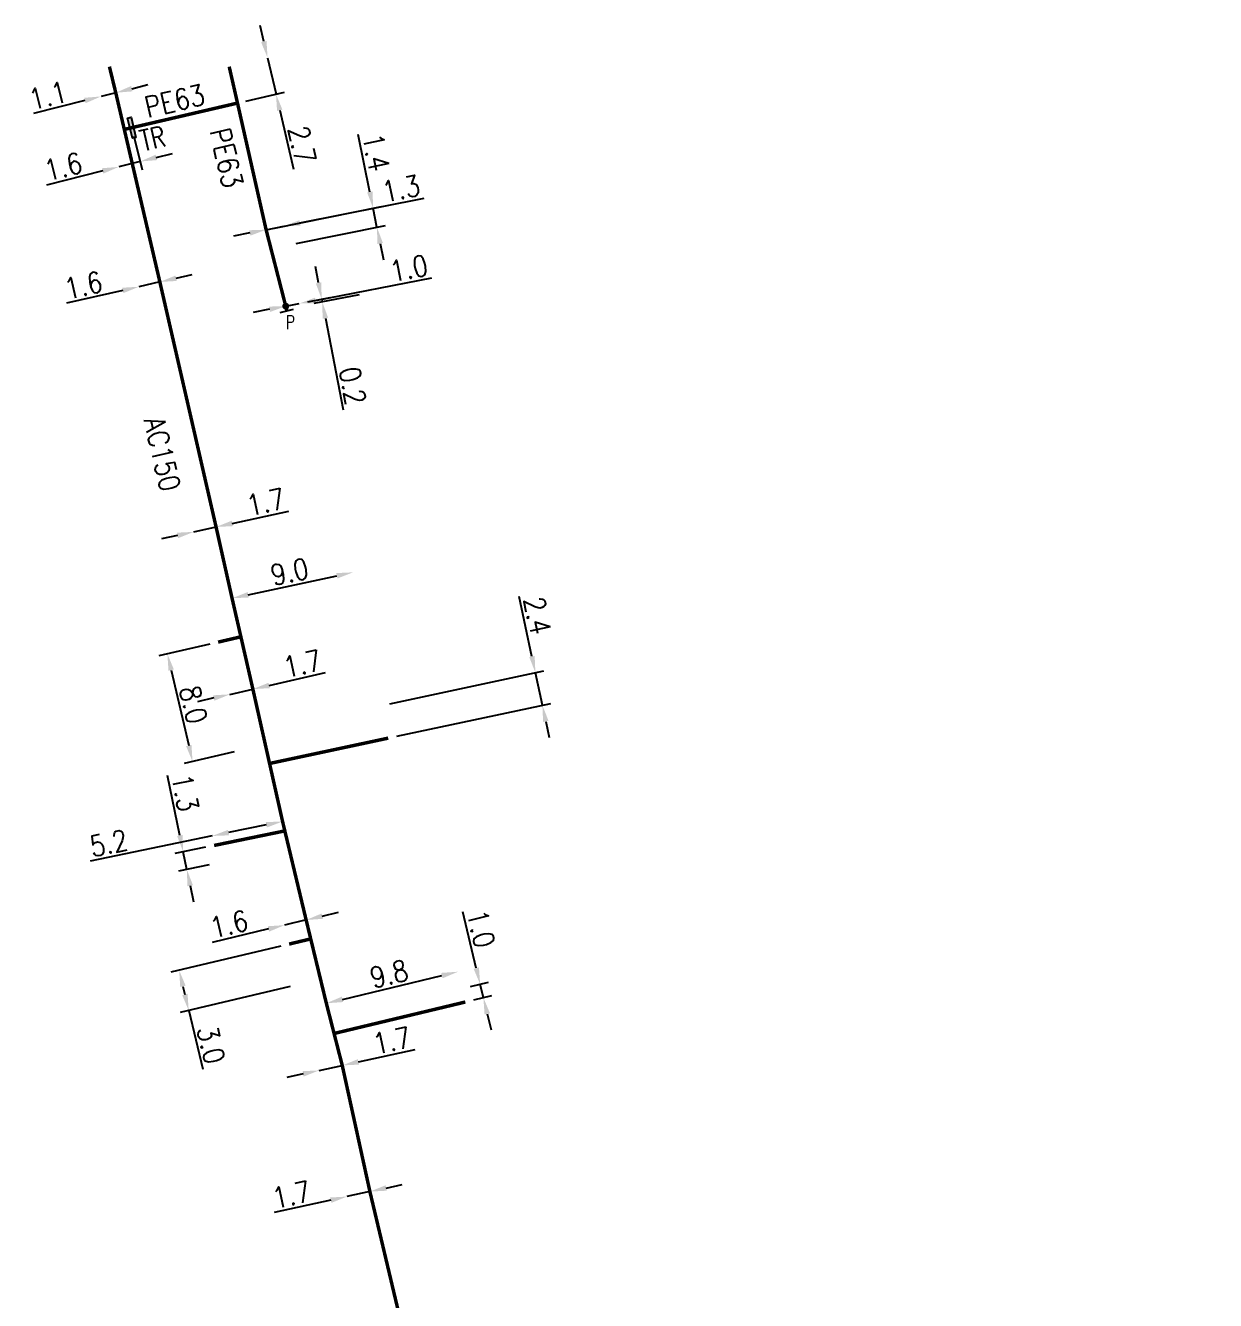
# Model space of a CAD drawing. Header units: millimetres. Extents: x 149999 to 151007, y 125999 to 127005.
# Drawn here: x 150762.9 to 150849, y 126910.7 to 127003 of the extents above; entities that cross this region are included whole.
import ezdxf
from ezdxf.enums import TextEntityAlignment as Align

# ---------------------------------------------------------------- set-up
doc = ezdxf.new("R2010")
doc.units = ezdxf.units.MM
doc.header["$PDMODE"] = 34
doc.linetypes.add('L_100_AP', pattern=[14, 10, -1.5, 1, -1.5])
doc.linetypes.add('L_100_PE', pattern=[14, 10, -1.5, 1, -1.5])
doc.layers.get('0').update_dxf_attribs({"linetype": 'CONTINUOUS'})
doc.layers.get('DEFPOINTS').update_dxf_attribs({"linetype": 'CONTINUOUS'})
for name, color, linetype in [('L_140', 3, 'CONTINUOUS'), ('L_300', 7, 'CONTINUOUS'), ('L_340', 7, 'CONTINUOUS')]:
    doc.layers.add(name, color=color, linetype=linetype)
doc.layers.add('L_170', color=7, linetype='CONTINUOUS', plot=False)
doc.styles.add('G_ROMANS', font='ROMANS.SHX', dxfattribs={"width": 0.75})
doc.styles.get("Standard").update_dxf_attribs({"font": 'romans.shx', "width": 0.85})
doc.dimstyles.get("Standard").update_dxf_attribs({"dimtxt": 1.5, "dimasz": 1.2, "dimexe": 0.625, "dimexo": 0.625, "dimgap": 0.25, "dimtad": 1, "dimdec": 1, "dimzin": 0, "dimdsep": 46, "dimtxsty": 'Standard', "dimcen": -0.5, "dimadec": 0, "dimazin": 0, "dimtfac": 1, "dimtdec": 1, "dimtmove": 0, "dimatfit": 3, "dimfxl": 0, "dimtolj": 1, "dimtzin": 0, "dimarcsym": 0})

# ---------------------------------------------------------------- blocks, each defined once
blk = doc.blocks.new('L_340_07')
at = {"color": 0, "linetype": 'Continuous', "const_width": 0.25, "flags": 128}
blk.add_lwpolyline([(0, 0), (0.35, 0)], dxfattribs=at)
at = {"color": 0, "linetype": 'Continuous', "flags": 128}
blk.add_lwpolyline([(0.35, -0.5), (0.35, 0.5)], dxfattribs=at)
at = {"color": 0, "linetype": 'Continuous', "width": 0.75, "flags": 3}
for tag, p in [('DEF_LEG', (0.723, -3.465)), ('DEF_COUP', (0.723, -5.965)), ('DEF_TYPE', (0.723, -8.465))]:
    blk.add_attdef(tag, text='', height=1.2, dxfattribs=at).set_placement(p, align=Align.MIDDLE)
blk = doc.blocks.new('L_340_19')
at = {"linetype": 'Continuous'}
blk.add_hatch(color=0, dxfattribs=at).paths.add_polyline_path([(0.125, 0.75), (-0.125, 0.75), (-0.125, -0.75), (0.125, -0.75)])
at = {"color": 0, "linetype": 'Continuous'}
blk.add_lwpolyline([(-0.125, 0.75), (0.125, 0.75), (0.125, -0.75), (-0.125, -0.75)], close=True, dxfattribs=at)
at = {"color": 0, "linetype": 'Continuous', "width": 0.75}
for tag, height, flags, p in [('TR', 1, 8, (0, 1.981)), ('DEF_LEG', 1.2, 3, (0, -5)), ('DEF_COUP', 1.2, 3, (0, -7.5)), ('DEF_TYPE', 1.2, 3, (0, -10))]:
    blk.add_attdef(tag, text='', height=height, dxfattribs=dict(at, flags=flags)).set_placement(p, align=Align.MIDDLE)
blk = doc.blocks.new('*D568')
at = {"layer": 'DEFPOINTS', "color": 0, "linetype": 'Continuous', "transparency": 16777216}
for p in [(150780.342, 126988.202), (150788.359, 126988.381), (150781.898, 126987.086)]:
    blk.add_point(p, dxfattribs=at)
at = {"layer": 'L_140', "color": 0, "linetype": 'Continuous', "lineweight": -2, "transparency": 16777216}
for p, q in [((150787.849, 126990.93), (150787.014, 126995.097)), ((150780.955, 126988.325), (150788.697, 126989.876)), ((150788.359, 126988.381), (150788.084, 126989.754)), ((150782.51, 126987.209), (150788.972, 126988.504)), ((150788.595, 126987.204), (150788.831, 126986.028))]:
    blk.add_line(p, q, dxfattribs=at)
at = {"layer": 'L_140', "color": 0, "linetype": 'Continuous', "transparency": 16777216}
for points in [[(150788.045, 126990.97), (150787.653, 126990.891), (150788.084, 126989.754)], [(150788.791, 126987.244), (150788.399, 126987.165), (150788.359, 126988.381)]]:
    blk.add_solid(points, dxfattribs=at)
at = {"layer": 'L_140', "color": 0, "linetype": 'Continuous', "transparency": 16777216, "insert": (150788.294, 126993.799), "char_height": 1.5, "attachment_point": 5, "rotation": 281.32961}
blk.add_mtext('\\A1;1.4', dxfattribs=at)
blk = doc.blocks.new('*D569')
at = {"layer": 'DEFPOINTS', "color": 0, "linetype": 'Continuous', "transparency": 16777216}
for p in [(150780.342, 126988.202), (150781.617, 126988.458), (150781.617, 126988.458)]:
    blk.add_point(p, dxfattribs=at)
at = {"layer": 'L_140', "color": 0, "linetype": 'Continuous', "lineweight": -2, "transparency": 16777216}
for p, q in [((150782.793, 126988.694), (150791.766, 126990.491)), ((150780.342, 126988.202), (150781.617, 126988.458)), ((150779.166, 126987.967), (150777.989, 126987.731))]:
    blk.add_line(p, q, dxfattribs=at)
at = {"layer": 'L_140', "color": 0, "linetype": 'Continuous', "transparency": 16777216}
for points in [[(150779.126, 126988.163), (150779.205, 126987.771), (150780.342, 126988.202)], [(150782.754, 126988.89), (150782.833, 126988.497), (150781.617, 126988.458)]]:
    blk.add_solid(points, dxfattribs=at)
at = {"layer": 'L_140', "color": 0, "linetype": 'Continuous', "transparency": 16777216, "insert": (150790.104, 126991.178), "char_height": 1.5, "attachment_point": 5, "rotation": 11.32961}
blk.add_mtext('\\A1;1.3', dxfattribs=at)
blk = doc.blocks.new('*D570')
at = {"layer": 'DEFPOINTS', "color": 0, "linetype": 'Continuous', "transparency": 16777216}
for p in [(150780.449, 127000.641), (150780.449, 127000.641), (150778.273, 126997.365)]:
    blk.add_point(p, dxfattribs=at)
at = {"layer": 'L_140', "color": 0, "linetype": 'Continuous', "lineweight": -2, "transparency": 16777216}
for p, q in [((150780.178, 127001.81), (150779.906, 127002.979)), ((150780.449, 127000.641), (150781.059, 126998.011)), ((150778.882, 126997.506), (150781.668, 126998.153)), ((150781.331, 126996.842), (150782.319, 126992.584))]:
    blk.add_line(p, q, dxfattribs=at)
at = {"layer": 'L_140', "color": 0, "linetype": 'Continuous', "transparency": 16777216}
for points in [[(150780.372, 127001.856), (150779.983, 127001.765), (150780.449, 127000.641)], [(150781.525, 126996.888), (150781.136, 126996.797), (150781.059, 126998.011)]]:
    blk.add_solid(points, dxfattribs=at)
at = {"layer": 'L_140', "color": 0, "linetype": 'Continuous', "transparency": 16777216, "insert": (150782.934, 126994.355), "char_height": 1.5, "attachment_point": 5, "rotation": 283.0656}
blk.add_mtext('\\A1;2.7', dxfattribs=at)
blk = doc.blocks.new('*D571')
at = {"layer": 'DEFPOINTS', "color": 0, "linetype": 'Continuous', "transparency": 16777216}
for p in [(150768.4, 126997.845), (150768.4, 126997.845), (150769.466, 126998.114)]:
    blk.add_point(p, dxfattribs=at)
at = {"layer": 'L_140', "color": 0, "linetype": 'Continuous', "lineweight": -2, "transparency": 16777216}
for p, q in [((150770.63, 126998.407), (150771.793, 126998.7)), ((150767.236, 126997.552), (150763.527, 126996.618)), ((150769.466, 126998.114), (150768.4, 126997.845))]:
    blk.add_line(p, q, dxfattribs=at)
at = {"layer": 'L_140', "color": 0, "linetype": 'Continuous', "transparency": 16777216}
for points in [[(150770.581, 126998.601), (150770.679, 126998.213), (150769.466, 126998.114)], [(150767.187, 126997.746), (150767.285, 126997.358), (150768.4, 126997.845)]]:
    blk.add_solid(points, dxfattribs=at)
at = {"layer": 'L_140', "color": 0, "linetype": 'Continuous', "transparency": 16777216, "insert": (150764.555, 126997.908), "char_height": 1.5, "attachment_point": 5, "rotation": 14.13863}
blk.add_mtext('\\A1;1.1', dxfattribs=at)
blk = doc.blocks.new('*D572')
at = {"layer": 'DEFPOINTS', "color": 0, "linetype": 'Continuous', "transparency": 16777216}
for p in [(150787.692, 126983.614), (150782.744, 126982.86), (150784.402, 126982.977)]:
    blk.add_point(p, dxfattribs=at)
at = {"layer": 'L_300', "color": 0, "linetype": 'Continuous', "lineweight": -2, "transparency": 16777216}
for p, q in [((150784.136, 126984.351), (150783.908, 126985.53)), ((150783.358, 126982.979), (150784.978, 126983.292)), ((150787.079, 126983.495), (150783.788, 126982.858)), ((150784.364, 126983.173), (150784.402, 126982.977)), ((150784.63, 126981.799), (150785.916, 126975.158))]:
    blk.add_line(p, q, dxfattribs=at)
at = {"layer": 'L_300', "color": 0, "linetype": 'Continuous', "transparency": 16777216}
for points in [[(150784.332, 126984.389), (150783.94, 126984.313), (150784.364, 126983.173)], [(150784.827, 126981.837), (150784.434, 126981.761), (150784.402, 126982.977)]]:
    blk.add_solid(points, dxfattribs=at)
at = {"layer": 'L_300', "color": 0, "linetype": 'Continuous', "transparency": 16777216, "insert": (150786.596, 126976.905), "char_height": 1.5, "attachment_point": 5, "rotation": 280.95693}
blk.add_mtext('\\A1;0.2', dxfattribs=at)
blk = doc.blocks.new('*D573')
at = {"layer": 'DEFPOINTS', "color": 0, "linetype": 'Continuous', "transparency": 16777216}
for p in [(150781.763, 126982.67), (150782.744, 126982.86), (150782.744, 126982.86)]:
    blk.add_point(p, dxfattribs=at)
at = {"layer": 'L_300', "color": 0, "linetype": 'Continuous', "lineweight": -2, "transparency": 16777216}
for p, q in [((150783.922, 126983.088), (150792.33, 126984.715)), ((150781.763, 126982.67), (150782.744, 126982.86)), ((150780.584, 126982.442), (150779.406, 126982.213))]:
    blk.add_line(p, q, dxfattribs=at)
at = {"layer": 'L_300', "color": 0, "linetype": 'Continuous', "transparency": 16777216}
for points in [[(150780.546, 126982.638), (150780.622, 126982.245), (150781.763, 126982.67)], [(150783.884, 126983.284), (150783.96, 126982.891), (150782.744, 126982.86)]]:
    blk.add_solid(points, dxfattribs=at)
at = {"layer": 'L_300', "color": 0, "linetype": 'Continuous', "transparency": 16777216, "insert": (150790.672, 126985.413), "char_height": 1.5, "attachment_point": 5, "rotation": 10.95693}
blk.add_mtext('\\A1;1.0', dxfattribs=at)
blk = doc.blocks.new('*D574')
at = {"layer": 'DEFPOINTS', "color": 0, "linetype": 'Continuous', "transparency": 16777216}
for p in [(150771.146, 126984.075), (150771.146, 126984.075), (150772.657, 126984.42)]:
    blk.add_point(p, dxfattribs=at)
at = {"layer": 'L_140', "color": 0, "linetype": 'Continuous', "lineweight": -2, "transparency": 16777216}
for p, q in [((150773.826, 126984.687), (150774.996, 126984.955)), ((150769.976, 126983.807), (150765.892, 126982.874)), ((150772.657, 126984.42), (150771.146, 126984.075))]:
    blk.add_line(p, q, dxfattribs=at)
at = {"layer": 'L_140', "color": 0, "linetype": 'Continuous', "transparency": 16777216}
for points in [[(150773.782, 126984.882), (150773.871, 126984.493), (150772.657, 126984.42)], [(150769.931, 126984.002), (150770.02, 126983.612), (150771.146, 126984.075)]]:
    blk.add_solid(points, dxfattribs=at)
at = {"layer": 'L_140', "color": 0, "linetype": 'Continuous', "transparency": 16777216, "insert": (150767.126, 126984.182), "char_height": 1.5, "attachment_point": 5, "rotation": 12.87461}
blk.add_mtext('\\A1;1.6', dxfattribs=at)
blk = doc.blocks.new('*D575')
at = {"layer": 'DEFPOINTS', "color": 0, "linetype": 'Continuous', "transparency": 16777216}
for p in [(150786.631, 126963.408), (150786.631, 126963.408), (150777.88, 126961.532)]:
    blk.add_point(p, dxfattribs=at)
at = {"layer": 'L_140', "color": 0, "linetype": 'Continuous', "lineweight": -2, "transparency": 16777216}
blk.add_line((150779.054, 126961.783), (150785.458, 126963.156), dxfattribs=at)
at = {"layer": 'L_140', "color": 0, "linetype": 'Continuous', "transparency": 16777216}
for points in [[(150785.416, 126963.352), (150785.5, 126962.961), (150786.631, 126963.408)], [(150779.012, 126961.979), (150779.096, 126961.588), (150777.88, 126961.532)]]:
    blk.add_solid(points, dxfattribs=at)
at = {"layer": 'L_140', "color": 0, "linetype": 'Continuous', "transparency": 16777216, "insert": (150782.046, 126963.448), "char_height": 1.5, "attachment_point": 5, "rotation": 12.1}
blk.add_mtext('\\A1;9.0', dxfattribs=at)
blk = doc.blocks.new('*D576')
at = {"layer": 'DEFPOINTS', "color": 0, "linetype": 'Continuous', "transparency": 16777216}
for p in [(150770.619, 126995.583), (150769.683, 126992.748), (150769.683, 126992.748)]:
    blk.add_point(p, dxfattribs=at)
at = {"layer": 'L_340', "color": 0, "linetype": 'Continuous', "lineweight": -2, "transparency": 16777216}
for p, q in [((150770.772, 126994.977), (150771.388, 126992.533)), ((150772.399, 126993.432), (150773.562, 126993.726)), ((150771.235, 126993.139), (150769.683, 126992.748)), ((150768.52, 126992.455), (150764.457, 126991.432))]:
    blk.add_line(p, q, dxfattribs=at)
at = {"layer": 'L_340', "color": 0, "linetype": 'Continuous', "transparency": 16777216}
for points in [[(150772.35, 126993.626), (150772.447, 126993.238), (150771.235, 126993.139)], [(150768.471, 126992.649), (150768.569, 126992.261), (150769.683, 126992.748)]]:
    blk.add_solid(points, dxfattribs=at)
at = {"layer": 'L_340', "color": 0, "linetype": 'Continuous', "transparency": 16777216, "insert": (150765.662, 126992.767), "char_height": 1.5, "attachment_point": 5, "rotation": 14.13863}
blk.add_mtext('\\A1;1.6', dxfattribs=at)
blk = doc.blocks.new('*D577')
at = {"layer": 'DEFPOINTS', "color": 0, "linetype": 'Continuous', "transparency": 16777216}
for p in [(150775.112, 126966.337), (150775.112, 126966.337), (150776.724, 126966.69)]:
    blk.add_point(p, dxfattribs=at)
at = {"layer": 'L_140', "color": 0, "linetype": 'Continuous', "lineweight": -2, "transparency": 16777216}
for p, q in [((150777.897, 126966.946), (150781.989, 126967.842)), ((150773.94, 126966.08), (150772.768, 126965.824)), ((150775.112, 126966.337), (150776.724, 126966.69))]:
    blk.add_line(p, q, dxfattribs=at)
at = {"layer": 'L_140', "color": 0, "linetype": 'Continuous', "transparency": 16777216}
for points in [[(150777.854, 126967.142), (150777.939, 126966.751), (150776.724, 126966.69)], [(150773.897, 126966.276), (150773.983, 126965.885), (150775.112, 126966.337)]]:
    blk.add_solid(points, dxfattribs=at)
at = {"layer": 'L_140', "color": 0, "linetype": 'Continuous', "transparency": 16777216, "insert": (150780.315, 126968.499), "char_height": 1.5, "attachment_point": 5, "rotation": 12.34262}
blk.add_mtext('\\A1;1.7', dxfattribs=at)
blk = doc.blocks.new('*D578')
at = {"layer": 'DEFPOINTS', "color": 0, "linetype": 'Continuous', "transparency": 16777216}
for p in [(150781.682, 126937.879), (150781.682, 126937.879), (150783.239, 126938.249)]:
    blk.add_point(p, dxfattribs=at)
at = {"layer": 'L_140', "color": 0, "linetype": 'Continuous', "lineweight": -2, "transparency": 16777216}
for p, q in [((150784.406, 126938.527), (150785.574, 126938.805)), ((150780.515, 126937.601), (150776.439, 126936.632)), ((150783.239, 126938.249), (150781.682, 126937.879))]:
    blk.add_line(p, q, dxfattribs=at)
at = {"layer": 'L_140', "color": 0, "linetype": 'Continuous', "transparency": 16777216}
for points in [[(150784.36, 126938.722), (150784.452, 126938.333), (150783.239, 126938.249)], [(150780.468, 126937.796), (150780.561, 126937.407), (150781.682, 126937.879)]]:
    blk.add_solid(points, dxfattribs=at)
at = {"layer": 'L_140', "color": 0, "linetype": 'Continuous', "transparency": 16777216, "insert": (150777.662, 126937.95), "char_height": 1.5, "attachment_point": 5, "rotation": 13.38349}
blk.add_mtext('\\A1;1.6', dxfattribs=at)
blk = doc.blocks.new('*D579')
at = {"layer": 'DEFPOINTS', "color": 0, "linetype": 'Continuous', "transparency": 16777216}
for p in [(150794.229, 126934.506), (150794.229, 126934.506), (150784.699, 126932.224)]:
    blk.add_point(p, dxfattribs=at)
at = {"layer": 'L_140', "color": 0, "linetype": 'Continuous', "lineweight": -2, "transparency": 16777216}
blk.add_line((150785.866, 126932.504), (150793.062, 126934.227), dxfattribs=at)
at = {"layer": 'L_140', "color": 0, "linetype": 'Continuous', "transparency": 16777216}
for points in [[(150793.016, 126934.421), (150793.109, 126934.032), (150794.229, 126934.506)], [(150785.819, 126932.698), (150785.912, 126932.309), (150784.699, 126932.224)]]:
    blk.add_solid(points, dxfattribs=at)
at = {"layer": 'L_140', "color": 0, "linetype": 'Continuous', "transparency": 16777216, "insert": (150789.236, 126934.339), "char_height": 1.5, "attachment_point": 5, "rotation": 13.46642}
blk.add_mtext('\\A1;9.8', dxfattribs=at)
blk = doc.blocks.new('*D580')
at = {"layer": 'DEFPOINTS', "color": 0, "linetype": 'Continuous', "transparency": 16777216}
for p in [(150779.386, 126954.955), (150777.728, 126954.579), (150777.728, 126954.579)]:
    blk.add_point(p, dxfattribs=at)
at = {"layer": 'L_140', "color": 0, "linetype": 'Continuous', "lineweight": -2, "transparency": 16777216}
for p, q in [((150780.557, 126955.221), (150784.642, 126956.148)), ((150777.728, 126954.579), (150779.386, 126954.955)), ((150776.558, 126954.314), (150775.388, 126954.048))]:
    blk.add_line(p, q, dxfattribs=at)
at = {"layer": 'L_140', "color": 0, "linetype": 'Continuous', "transparency": 16777216}
for points in [[(150780.512, 126955.416), (150780.601, 126955.026), (150779.386, 126954.955)], [(150776.514, 126954.509), (150776.602, 126954.119), (150777.728, 126954.579)]]:
    blk.add_solid(points, dxfattribs=at)
at = {"layer": 'L_140', "color": 0, "linetype": 'Continuous', "transparency": 16777216, "insert": (150782.963, 126956.792), "char_height": 1.5, "attachment_point": 5, "rotation": 12.78189}
blk.add_mtext('\\A1;1.7', dxfattribs=at)
blk = doc.blocks.new('*D582')
at = {"layer": 'DEFPOINTS', "color": 0, "linetype": 'Continuous', "transparency": 16777216}
for p in [(150784.19, 126927.366), (150784.19, 126927.366), (150785.851, 126927.726)]:
    blk.add_point(p, dxfattribs=at)
at = {"layer": 'L_140', "color": 0, "linetype": 'Continuous', "lineweight": -2, "transparency": 16777216}
for p, q in [((150787.024, 126927.98), (150791.119, 126928.866)), ((150784.19, 126927.366), (150785.851, 126927.726)), ((150783.017, 126927.113), (150781.844, 126926.859))]:
    blk.add_line(p, q, dxfattribs=at)
at = {"layer": 'L_140', "color": 0, "linetype": 'Continuous', "transparency": 16777216}
for points in [[(150782.974, 126927.308), (150783.059, 126926.917), (150784.19, 126927.366)], [(150786.982, 126928.175), (150787.066, 126927.784), (150785.851, 126927.726)]]:
    blk.add_solid(points, dxfattribs=at)
at = {"layer": 'L_140', "color": 0, "linetype": 'Continuous', "transparency": 16777216, "insert": (150789.446, 126929.527), "char_height": 1.5, "attachment_point": 5, "rotation": 12.21038}
blk.add_mtext('\\A1;1.7', dxfattribs=at)
blk = doc.blocks.new('*D584')
at = {"layer": 'DEFPOINTS', "color": 0, "linetype": 'Continuous', "transparency": 16777216}
for p in [(150786.19, 126918.231), (150786.19, 126918.231), (150787.851, 126918.596)]:
    blk.add_point(p, dxfattribs=at)
at = {"layer": 'L_140', "color": 0, "linetype": 'Continuous', "lineweight": -2, "transparency": 16777216}
for p, q in [((150789.023, 126918.853), (150790.195, 126919.111)), ((150787.851, 126918.596), (150786.19, 126918.231)), ((150785.018, 126917.973), (150780.926, 126917.075))]:
    blk.add_line(p, q, dxfattribs=at)
at = {"layer": 'L_140', "color": 0, "linetype": 'Continuous', "transparency": 16777216}
for points in [[(150788.98, 126919.048), (150789.066, 126918.658), (150787.851, 126918.596)], [(150784.975, 126918.169), (150785.061, 126917.778), (150786.19, 126918.231)]]:
    blk.add_solid(points, dxfattribs=at)
at = {"layer": 'L_140', "color": 0, "linetype": 'Continuous', "transparency": 16777216, "insert": (150782.172, 126918.372), "char_height": 1.5, "attachment_point": 5, "rotation": 12.38855}
blk.add_mtext('\\A1;1.7', dxfattribs=at)
blk = doc.blocks.new('*D732')
at = {"layer": 'DEFPOINTS', "color": 0, "linetype": 'Continuous', "transparency": 16777216}
for p in [(150776.871, 126958.358), (150778.641, 126950.556), (150775.022, 126949.711)]:
    blk.add_point(p, dxfattribs=at)
at = {"layer": 'L_170', "color": 0, "linetype": 'Continuous', "lineweight": -2, "transparency": 16777216}
for p, q in [((150776.263, 126958.216), (150772.594, 126957.359)), ((150773.476, 126956.333), (150774.749, 126950.88)), ((150778.032, 126950.414), (150774.413, 126949.569))]:
    blk.add_line(p, q, dxfattribs=at)
at = {"layer": 'L_170', "color": 0, "linetype": 'Continuous', "transparency": 16777216}
for points in [[(150773.671, 126956.378), (150773.281, 126956.287), (150773.203, 126957.501)], [(150774.944, 126950.925), (150774.554, 126950.834), (150775.022, 126949.711)]]:
    blk.add_solid(points, dxfattribs=at)
at = {"layer": 'L_170', "color": 0, "linetype": 'Continuous', "transparency": 16777216, "insert": (150775.086, 126953.834), "char_height": 1.5, "attachment_point": 5, "rotation": 283.14242}
blk.add_mtext('\\A1;8.0', dxfattribs=at)
blk = doc.blocks.new('*D733')
at = {"layer": 'DEFPOINTS', "color": 0, "linetype": 'Continuous', "transparency": 16777216}
for p in [(150776.582, 126943.643), (150776.845, 126942.37), (150774.608, 126941.91)]:
    blk.add_point(p, dxfattribs=at)
at = {"layer": 'L_170', "color": 0, "linetype": 'Continuous', "lineweight": -2, "transparency": 16777216}
for p, q in [((150774.104, 126944.358), (150773.207, 126948.714)), ((150775.97, 126943.517), (150773.734, 126943.057)), ((150774.608, 126941.91), (150774.346, 126943.183)), ((150776.232, 126942.244), (150773.996, 126941.784)), ((150774.85, 126940.734), (150775.092, 126939.559))]:
    blk.add_line(p, q, dxfattribs=at)
at = {"layer": 'L_170', "color": 0, "linetype": 'Continuous', "transparency": 16777216}
for points in [[(150774.3, 126944.399), (150773.908, 126944.318), (150774.346, 126943.183)], [(150775.046, 126940.775), (150774.654, 126940.694), (150774.608, 126941.91)]]:
    blk.add_solid(points, dxfattribs=at)
at = {"layer": 'L_170', "color": 0, "linetype": 'Continuous', "transparency": 16777216, "insert": (150774.488, 126947.452), "char_height": 1.5, "attachment_point": 5, "rotation": 281.63014}
blk.add_mtext('\\A1;1.3', dxfattribs=at)
blk = doc.blocks.new('*D734')
at = {"layer": 'DEFPOINTS', "color": 0, "linetype": 'Continuous', "transparency": 16777216}
for p in [(150781.534, 126945.378), (150776.441, 126944.329), (150776.441, 126944.329)]:
    blk.add_point(p, dxfattribs=at)
at = {"layer": 'L_140', "color": 0, "linetype": 'Continuous', "lineweight": -2, "transparency": 16777216}
for p, q in [((150780.359, 126945.136), (150777.617, 126944.571)), ((150776.441, 126944.329), (150767.603, 126942.51))]:
    blk.add_line(p, q, dxfattribs=at)
at = {"layer": 'L_140', "color": 0, "linetype": 'Continuous', "transparency": 16777216}
for points in [[(150780.319, 126945.332), (150780.399, 126944.94), (150781.534, 126945.378)], [(150777.576, 126944.767), (150777.657, 126944.375), (150776.441, 126944.329)]]:
    blk.add_solid(points, dxfattribs=at)
at = {"layer": 'L_140', "color": 0, "linetype": 'Continuous', "transparency": 16777216, "insert": (150768.955, 126943.809), "char_height": 1.5, "attachment_point": 5, "rotation": 11.63014}
blk.add_mtext('\\A1;5.2', dxfattribs=at)
blk = doc.blocks.new('*D735')
at = {"layer": 'DEFPOINTS', "color": 0, "linetype": 'Continuous', "transparency": 16777216}
for p in [(150782.008, 126936.508), (150782.703, 126933.59), (150774.744, 126931.696)]:
    blk.add_point(p, dxfattribs=at)
at = {"layer": 'L_170', "color": 0, "linetype": 'Continuous', "lineweight": -2, "transparency": 16777216}
for p, q in [((150781.4, 126936.364), (150773.441, 126934.47)), ((150782.095, 126933.445), (150774.136, 126931.551)), ((150774.327, 126933.447), (150774.466, 126932.863)), ((150774.744, 126931.696), (150775.756, 126927.443))]:
    blk.add_line(p, q, dxfattribs=at)
at = {"layer": 'L_170', "color": 0, "linetype": 'Continuous', "transparency": 16777216}
for points in [[(150774.522, 126933.493), (150774.133, 126933.401), (150774.05, 126934.615)], [(150774.661, 126932.91), (150774.272, 126932.817), (150774.744, 126931.696)]]:
    blk.add_solid(points, dxfattribs=at)
at = {"layer": 'L_170', "color": 0, "linetype": 'Continuous', "transparency": 16777216, "insert": (150776.362, 126929.217), "char_height": 1.5, "attachment_point": 5, "rotation": 283.38349}
blk.add_mtext('\\A1;3.0', dxfattribs=at)
blk = doc.blocks.new('*D736')
at = {"layer": 'DEFPOINTS', "color": 0, "linetype": 'Continuous', "transparency": 16777216}
for p in [(150799.825, 126956.142), (150788.675, 126953.757), (150789.177, 126951.41)]:
    blk.add_point(p, dxfattribs=at)
at = {"layer": 'L_170', "color": 0, "linetype": 'Continuous', "lineweight": -2, "transparency": 16777216}
for p, q in [((150799.574, 126957.315), (150798.648, 126961.649)), ((150789.286, 126953.888), (150800.437, 126956.273)), ((150800.327, 126953.795), (150799.825, 126956.142)), ((150789.788, 126951.541), (150800.938, 126953.926)), ((150800.578, 126952.621), (150800.829, 126951.448))]:
    blk.add_line(p, q, dxfattribs=at)
at = {"layer": 'L_170', "color": 0, "linetype": 'Continuous', "transparency": 16777216}
for points in [[(150799.77, 126957.357), (150799.379, 126957.274), (150799.825, 126956.142)], [(150800.774, 126952.663), (150800.383, 126952.58), (150800.327, 126953.795)]]:
    blk.add_solid(points, dxfattribs=at)
at = {"layer": 'L_170', "color": 0, "linetype": 'Continuous', "transparency": 16777216, "insert": (150799.963, 126960.278), "char_height": 1.5, "attachment_point": 5, "rotation": 282.07106}
blk.add_mtext('\\A1;2.4', dxfattribs=at)
blk = doc.blocks.new('*D737')
at = {"layer": 'DEFPOINTS', "color": 0, "linetype": 'Continuous', "transparency": 16777216}
for p in [(150794.522, 126933.287), (150795.827, 126933.6), (150794.755, 126932.314)]:
    blk.add_point(p, dxfattribs=at)
at = {"layer": 'L_170', "color": 0, "linetype": 'Continuous', "lineweight": -2, "transparency": 16777216}
for p, q in [((150795.547, 126934.767), (150794.57, 126938.841)), ((150795.129, 126933.433), (150796.435, 126933.746)), ((150796.061, 126932.628), (150795.827, 126933.6)), ((150795.363, 126932.46), (150796.668, 126932.773)), ((150796.341, 126931.461), (150796.621, 126930.294))]:
    blk.add_line(p, q, dxfattribs=at)
at = {"layer": 'L_170', "color": 0, "linetype": 'Continuous', "transparency": 16777216}
for points in [[(150795.742, 126934.814), (150795.353, 126934.72), (150795.827, 126933.6)], [(150796.535, 126931.507), (150796.146, 126931.414), (150796.061, 126932.628)]]:
    blk.add_solid(points, dxfattribs=at)
at = {"layer": 'L_170', "color": 0, "linetype": 'Continuous', "transparency": 16777216, "insert": (150795.891, 126937.62), "char_height": 1.5, "attachment_point": 5, "rotation": 283.49165}
blk.add_mtext('\\A1;1.0', dxfattribs=at)
blk = doc.blocks.new('L_300_12')
at = {"color": 0, "linetype": 'Continuous', "const_width": 0.248, "flags": 128}
blk.add_lwpolyline([(-0.126, 0, 1), (0.126, 0, 1)], format="xyb", close=True, dxfattribs=at)
at = {"linetype": 'Continuous', "style": 'G_ROMANS', "width": 0.75}
blk.add_attdef('P', text='', height=1, dxfattribs=at).set_placement((0, 1.331), align=Align.MIDDLE_CENTER)
at = {"color": 0, "linetype": 'Continuous', "width": 0.75, "flags": 3}
for tag, p in [('DEF_LEG', (0, -5)), ('DEF_COUP', (0, -7.5)), ('DEF_TYPE', (0, -10))]:
    blk.add_attdef(tag, text='', height=1.2, dxfattribs=at).set_placement(p, align=Align.MIDDLE)

msp = doc.modelspace()

# ---------------------------------------------------------------- linework, layer by layer
at = {"layer": 'L_140', "linetype": 'L_100_PE', "flags": 128}
msp.add_lwpolyline([(150848.898, 126649.215, 0.25, 0.25, 0), (150845.706, 126664.231, 0.25, 0.25, 0), (150845.706, 126664.231, 0.25, 0.25, 0), (150842.935, 126677.241, 0.25, 0.25, 0), (150841.501, 126684.11, 0.25, 0.25, 0), (150838.07, 126699.604, 0.25, 0.25, 0), (150835.538, 126710.95, 0.25, 0.25, 0), (150834.729, 126714.158, 0.25, 0.25, 0), (150831.173, 126729.64, 0.25, 0.25, 0), (150825.611, 126754.23, 0.25, 0.25, 0), (150825.025, 126756.944, 0.25, 0.25, 0), (150821.696, 126771.505, 0.25, 0.25, 0), (150817.558, 126790.107, 0.25, 0.25, 0), (150815.703, 126797.054, 0.25, 0.25, 0), (150812.851, 126809.899, 0.25, 0.25, 0), (150812.148, 126813.075, 0.25, 0.25, 0), (150811.287, 126816.556, 0.25, 0.25, 0), (150806.36, 126838.122, 0.25, 0.25, 0), (150803.165, 126851.389, 0.25, 0.25, 0), (150799.863, 126865.91, 0.25, 0.25, 0), (150798.787, 126870.525, 0.25, 0.25, 0), (150795.857, 126883.476, 0.25, 0.25, 0), (150794.825, 126888.143, 0.25, 0.25, 0), (150791.317, 126904.004, 0.25, 0.25, 0), (150787.851, 126918.596, 0.25, 0.25, 0), (150785.851, 126927.726, 0.25, 0.25, 0), (150784.699, 126932.224, 0.25, 0.25, 0), (150783.239, 126938.249, 0.25, 0.25, 0), (150781.534, 126945.378, 0.25, 0.25, 0), (150779.386, 126954.955, 0.25, 0.25, 0), (150777.88, 126961.532, 0.25, 0.25, 0), (150776.724, 126966.69, 0.25, 0.25, 0), (150772.657, 126984.42, 0.25, 0.25, 0), (150770.084, 126995.458, 0.25, 0.25, 0), (150769.466, 126998.114, 0.25, 0.25, 0), (150769.009, 127000, 0, 0, 0)], format="xyseb", dxfattribs=at)
at = {"layer": 'L_140', "linetype": 'L_100_PE', "const_width": 0.25}
msp.add_lwpolyline([(150781.763, 126982.67), (150780.342, 126988.202), (150778.273, 126997.365), (150777.673, 127000)], dxfattribs=at)
at = {"layer": 'L_140', "linetype": 'L_100_PE', "const_width": 0.25, "flags": 128}
msp.add_lwpolyline([(150778.273, 126997.365), (150770.619, 126995.583)], dxfattribs=at)
at = {"layer": 'L_140', "linetype": 'L_100_AP', "flags": 128}
msp.add_lwpolyline([(150770.619, 126995.583, 0.25, 0.25, 0), (150770.084, 126995.458, 0, 0, 0)], format="xyseb", dxfattribs=at)
at = {"layer": 'L_170', "linetype": 'Continuous', "const_width": 0.25, "flags": 128}
for points in [[(150776.871, 126958.358), (150778.519, 126958.743)], [(150780.593, 126949.575), (150789.177, 126951.41)], [(150776.582, 126943.643), (150781.697, 126944.696)], [(150782.008, 126936.508), (150783.571, 126936.88)], [(150794.755, 126932.314), (150785.259, 126930.036)]]:
    msp.add_lwpolyline(points, dxfattribs=at)

# ---------------------------------------------------------------- block references
at = {"layer": 'L_300'}
ref = msp.add_blockref('L_300_12', (150781.763, 126982.67), dxfattribs=dict(at, rotation=284.398161267036))
ref.add_attrib('P', 'P', dxfattribs={"layer": '0', "linetype": 'Continuous', "height": 1, "style": 'G_ROMANS', "width": 0.75}).set_placement((150782.094, 126981.504), align=Align.MIDDLE_CENTER)
at = {"layer": 'L_340'}
ref = msp.add_blockref('L_340_19', (150770.619, 126995.583), dxfattribs=dict(at, rotation=193.1051969319611))
ref.add_attrib('TR', 'TR', dxfattribs={"layer": '0', "color": 0, "linetype": 'Continuous', "height": 1.5, "rotation": 13.1052, "width": 0.75, "flags": 8}).set_placement((150772.135, 126994.807), align=Align.MIDDLE)
at = {"layer": 'L_340', "rotation": 284.3981612705045}
msp.add_blockref('L_340_07', (150781.763, 126982.67), dxfattribs=at)

# ---------------------------------------------------------------- texts
at = {"layer": 'L_140', "linetype": 'Continuous', "width": 0.85}
for s, rotation, p in [('PE63', 13.1052, (150771.763, 126996.302)), ('PE63', 283.29843, (150776.238, 126995.351)), ('AC150', 283.27773, (150771.483, 126974.421))]:
    msp.add_text(s, height=1.5, rotation=rotation, dxfattribs=at).set_placement(p)

# ---------------------------------------------------------------- dimensions: what is measured, and where the dimension line sits
at = {"layer": 'L_140', "linetype": 'Continuous'}
for base, p1, p2, angle, picture, middle in [((150780.449, 127000.641), (150778.273, 126997.365), (150780.449, 127000.641), 283.0656, '*D570', (150781.96, 126994.129)), ((150768.4, 126997.845), (150769.466, 126998.114), (150768.4, 126997.845), 14.13863, '*D571', (150764.799, 126996.938)), ((150788.359, 126988.381), (150780.342, 126988.202), (150781.897, 126987.086), 101.32961, '*D568', (150787.313, 126993.602)), ((150781.617, 126988.458), (150780.342, 126988.202), (150781.617, 126988.458), 191.32961, '*D569', (150790.301, 126990.198)), ((150771.14556, 126984.07473), (150772.6566, 126984.4201), (150771.14556, 126984.07473), 12.87461, '*D574', (150767.34883, 126983.20694)), ((150775.1124923, 126966.3369361), (150776.7243555, 126966.6896354), (150775.1124923, 126966.3369361), 12.3426201, '*D577', (150780.5289809, 126967.522143)), ((150786.631, 126963.408), (150777.88, 126961.532), (150786.631, 126963.408), 192.1, '*D575', (150782.256, 126962.47)), ((150777.728, 126954.579), (150779.386, 126954.955), (150777.728, 126954.579), 12.78189, '*D580', (150783.184, 126955.817)), ((150776.441, 126944.329), (150781.534, 126945.378), (150776.441, 126944.329), 11.63014, '*D734', (150769.157, 126942.83)), ((150781.682, 126937.879), (150783.239, 126938.249), (150781.682, 126937.879), 13.38349, '*D578', (150777.893, 126936.978)), ((150794.229, 126934.506), (150784.699, 126932.224), (150794.229, 126934.506), 193.46642, '*D579', (150789.469, 126933.367)), ((150784.19, 126927.366), (150785.851, 126927.726), (150784.19, 126927.366), 12.21038, '*D582', (150789.658, 126928.55)), ((150786.19, 126918.231), (150787.851, 126918.596), (150786.19, 126918.231), 12.38855, '*D584', (150782.386, 126917.395))]:
    dim = msp.add_linear_dim(base=base, p1=p1, p2=p2, angle=angle, dimstyle='Standard', dxfattribs=at)
    dim.commit()
    dim.dimension.update_dxf_attribs({"geometry": picture, "text_midpoint": middle, "dimtype": 160})
at = {"layer": 'L_170', "linetype": 'Continuous'}
for base, p1, p2, angle, picture, middle in [((150799.825, 126956.142), (150789.177, 126951.41), (150788.675, 126953.757), 282.07106, '*D736', (150798.986, 126960.069)), ((150775.022, 126949.711), (150776.871, 126958.358), (150778.641, 126950.556), 103.14242, '*D732', (150774.112, 126953.606)), ((150774.608, 126941.91), (150776.582, 126943.643), (150776.845, 126942.37), 101.63014, '*D733', (150773.509, 126947.25)), ((150795.827, 126933.6), (150794.755, 126932.314), (150794.522, 126933.287), 283.49165, '*D737', (150794.919, 126937.387)), ((150774.744, 126931.696), (150782.008, 126936.508), (150782.703, 126933.59), 103.38349, '*D735', (150775.389, 126928.986))]:
    dim = msp.add_linear_dim(base=base, p1=p1, p2=p2, angle=angle, dimstyle='Standard', dxfattribs=at)
    dim.commit()
    dim.dimension.update_dxf_attribs({"geometry": picture, "text_midpoint": middle, "dimtype": 160})
at = {"layer": 'L_300', "linetype": 'Continuous'}
for base, p1, p2, angle, picture, middle in [((150782.744, 126982.86), (150781.763, 126982.67), (150782.744, 126982.86), 190.95693, '*D573', (150790.862, 126984.431)), ((150784.402, 126982.977), (150782.744, 126982.86), (150787.692, 126983.614), 100.95693, '*D572', (150785.614, 126976.715))]:
    dim = msp.add_linear_dim(base=base, p1=p1, p2=p2, angle=angle, dimstyle='Standard', dxfattribs=at)
    dim.commit()
    dim.dimension.update_dxf_attribs({"geometry": picture, "text_midpoint": middle, "dimtype": 160})
at = {"layer": 'L_340', "linetype": 'Continuous'}
dim = msp.add_linear_dim(base=(150769.683, 126992.748), p1=(150770.619, 126995.583), p2=(150769.683, 126992.748), angle=14.13863, dimstyle='Standard', dxfattribs=at)
dim.commit()
dim.dimension.update_dxf_attribs({"geometry": '*D576', "text_midpoint": (150765.907, 126991.797), "dimtype": 160})

doc.saveas('drawing.dxf')
